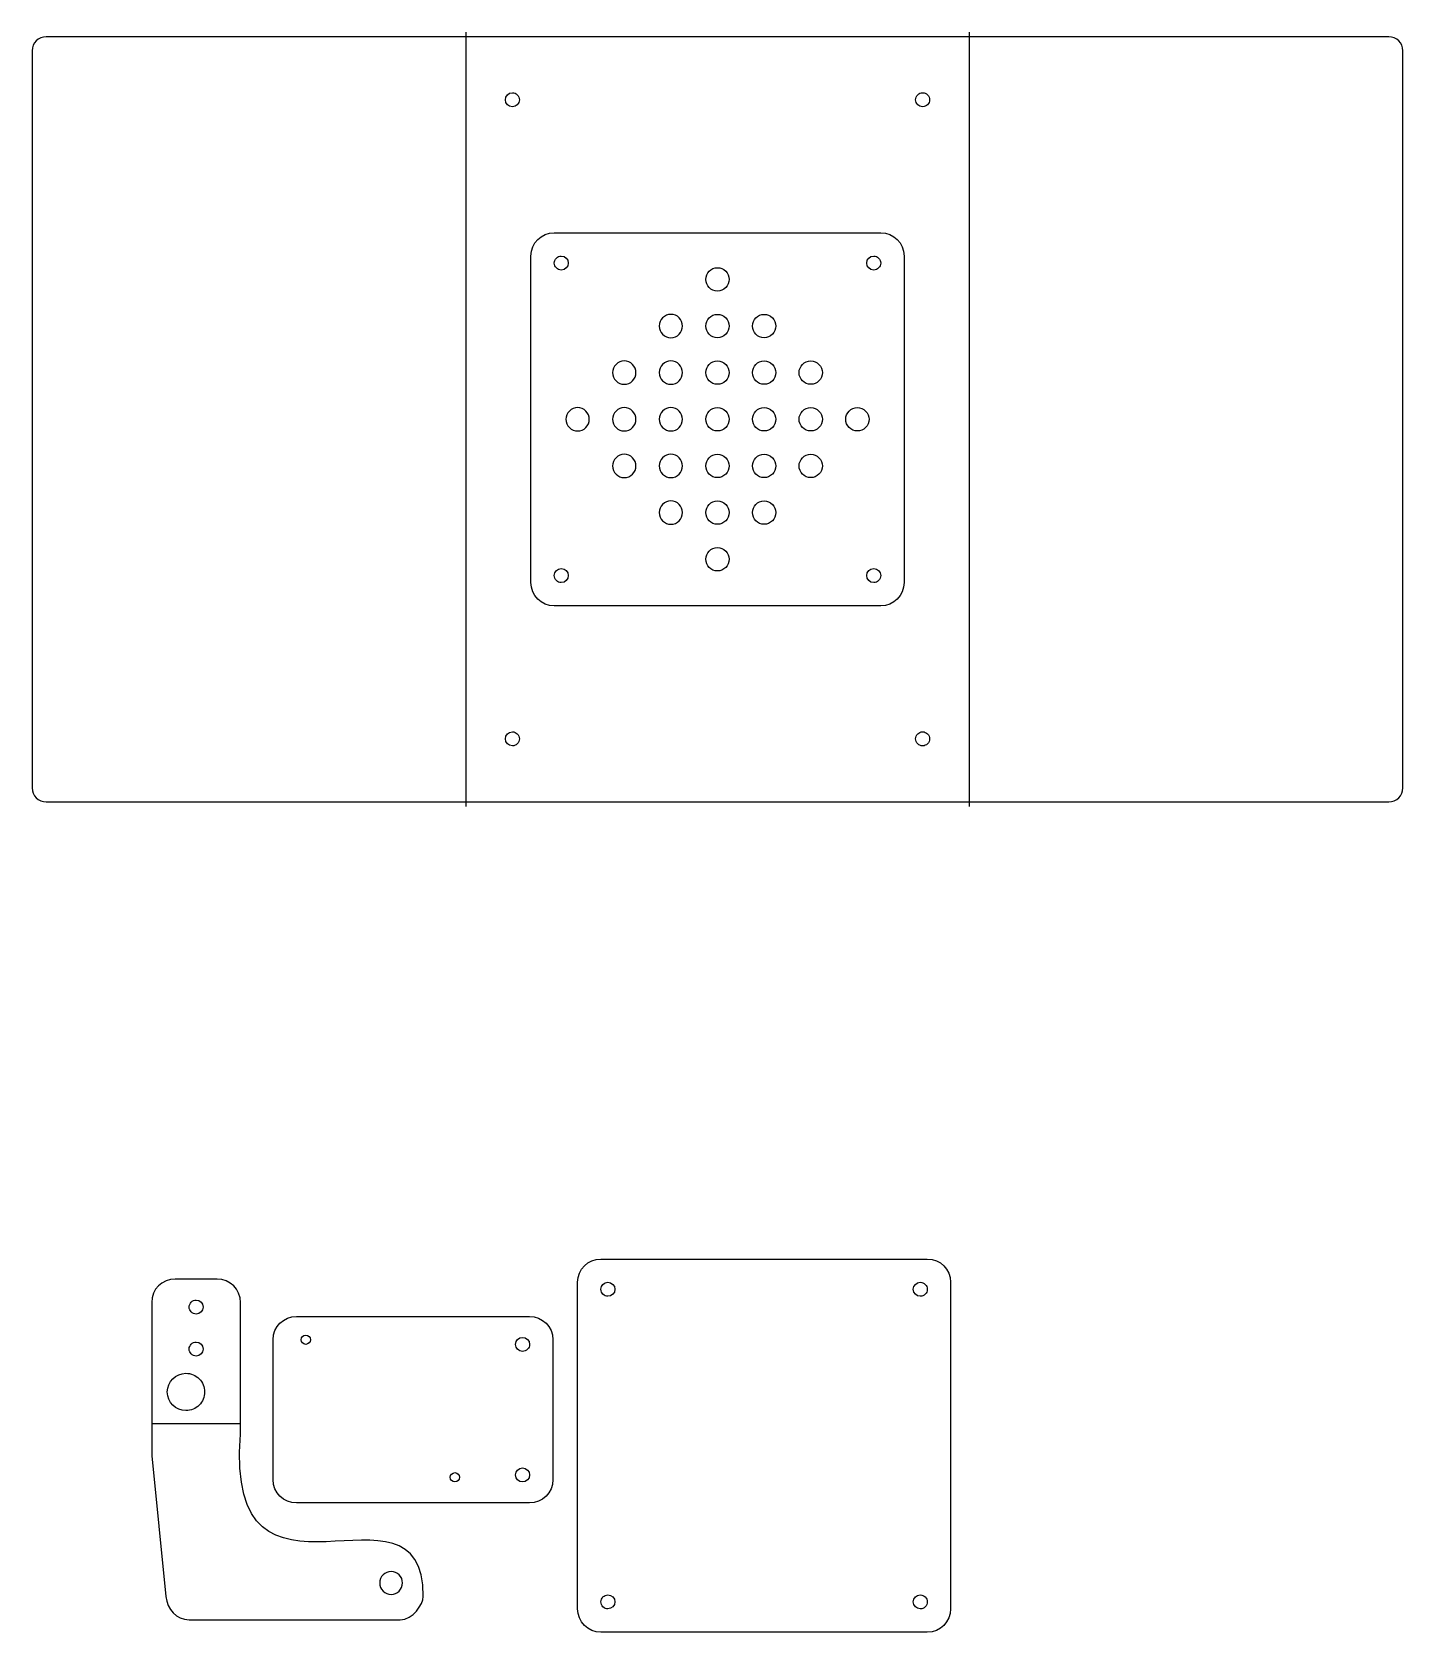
# Model space of a CAD drawing. Extents: x 129 to 1460, y 161 to 617.
# Drawn here: x 524.2 to 818.2, y 182.1 to 526.4 of the extents above; entities that cross this region are included whole.
import ezdxf

# ---------------------------------------------------------------- set-up
doc = ezdxf.new("R2010")
doc.units = 0
doc.layers.add('Layer_1', color=7, linetype='CONTINUOUS')

msp = doc.modelspace()

# ---------------------------------------------------------------- linework, layer by layer
at = {"layer": 'Layer_1', "color": 7}
for p, q in [((619.112131, 525.363082), (527.186059, 525.363082)), ((723.196279, 525.363082), (619.112131, 525.363082)), ((724.206719, 525.363082), (723.196279, 525.363082)), ((815.122378, 525.363082), (724.206719, 525.363082)), ((524.154202, 522.363365), (524.154202, 364.362803)), ((818.154207, 364.362803), (818.154207, 522.363365)), ((639.154029, 476.863058), (639.154029, 476.863058)), ((706.154318, 476.863058), (706.154318, 476.863058)), ((673.654143, 473.363065), (673.654143, 473.363065)), ((658.654145, 463.363071), (658.654145, 463.363071)), ((673.654143, 463.363071), (673.654143, 463.363071)), ((683.654152, 463.363071), (683.654152, 463.363071)), ((648.654109, 453.363079), (648.654109, 453.363079)), ((658.654145, 453.363079), (658.654145, 453.363079)), ((673.654143, 453.363079), (673.654143, 453.363079)), ((683.654152, 453.363079), (683.654152, 453.363079)), ((693.65416, 453.363079), (693.65416, 453.363079)), ((638.6541, 443.363085), (638.6541, 443.363085)), ((648.654109, 443.363085), (648.654109, 443.363085)), ((658.654145, 443.363085), (658.654145, 443.363085)), ((673.654143, 443.363085), (673.654143, 443.363085)), ((683.654152, 443.363085), (683.654152, 443.363085)), ((693.65416, 443.363085), (693.65416, 443.363085)), ((703.654168, 443.363085), (703.654168, 443.363085)), ((648.654109, 433.363086), (648.654109, 433.363086)), ((658.654145, 433.363086), (658.654145, 433.363086)), ((673.654143, 433.363086), (673.654143, 433.363086)), ((683.654152, 433.363086), (683.654152, 433.363086)), ((693.65416, 433.363086), (693.65416, 433.363086)), ((658.654145, 423.363083), (658.654145, 423.363083)), ((673.654143, 423.363083), (673.654143, 423.363083)), ((683.654152, 423.363083), (683.654152, 423.363083)), ((673.654143, 413.363083), (673.654143, 413.363083)), ((639.154029, 409.86309), (639.154029, 409.86309)), ((706.154318, 409.86309), (706.154318, 409.86309)), ((527.186059, 361.363086), (619.112131, 361.363086)), ((619.112131, 361.363086), (723.196279, 361.363086)), ((723.196279, 361.363086), (724.206719, 361.363086)), ((724.206719, 361.363086), (815.122378, 361.363086)), ((646.154176, 263.363112), (716.154177, 263.363112)), ((646.154176, 263.363112), (646.154176, 263.363112)), ((563.847178, 259.065494), (554.847478, 259.065494)), ((641.154158, 188.363112), (641.154158, 258.363114)), ((721.154167, 258.363114), (721.154167, 188.363112)), ((649.154029, 256.863069), (649.154029, 256.863069)), ((716.154318, 256.863069), (716.154318, 256.863069)), ((549.847403, 254.065422), (549.847403, 236.705448)), ((559.347257, 254.565529), (559.347257, 254.565529)), ((568.847252, 236.705448), (568.847252, 254.065422)), ((580.847073, 251.06551), (630.847071, 251.06551)), ((559.347257, 245.565437), (559.347257, 245.565437)), ((575.847072, 216.065496), (575.847072, 246.06552)), ((582.847066, 245.065522), (582.847066, 245.065522)), ((629.347066, 246.565531), (629.347066, 246.565531)), ((635.847071, 246.06552), (635.847071, 216.065496)), ((549.847403, 236.705448), (549.847403, 234.065677)), ((561.154326, 234.863017), (561.154326, 234.863017)), ((568.847252, 234.065677), (568.847252, 236.705448)), ((549.847403, 234.065677), (549.847403, 229.88526)), ((568.847252, 225.804615), (568.847252, 234.065677)), ((549.847403, 229.88526), (549.847403, 221.204723)), ((549.847403, 221.204723), (552.847397, 191.031199)), ((629.347066, 218.565446), (629.347066, 218.565446)), ((575.847072, 216.065496), (575.847072, 216.065496)), ((614.847061, 215.565511), (614.847061, 215.565511)), ((630.847071, 211.065506), (580.847073, 211.065506)), ((603.604113, 193.925933), (603.604113, 193.925933)), ((649.154029, 189.863086), (649.154029, 189.863086)), ((716.154318, 189.863086), (716.154318, 189.863086)), ((557.847472, 186.031125), (603.062012, 186.031125)), ((716.154177, 183.363112), (646.154176, 183.363112))]:
    msp.add_line(p, q, dxfattribs=at)
at = {"layer": 'Layer_1', "color": 1}
for p, q in [((617.154129, 526.363021), (617.154129, 360.363017)), ((725.154167, 526.363021), (725.154167, 360.363017)), ((628.654346, 511.863092), (628.654346, 511.863092)), ((716.654086, 511.863092), (716.654086, 511.863092)), ((636.154176, 483.36309), (706.154177, 483.36309)), ((636.154176, 483.36309), (636.154176, 483.36309)), ((631.154158, 408.36309), (631.154158, 478.363091)), ((711.154167, 478.363091), (711.154167, 408.36309)), ((706.154177, 403.363089), (636.154176, 403.363089)), ((628.654346, 374.863081), (628.654346, 374.863081)), ((716.654086, 374.863081), (716.654086, 374.863081)), ((568.847252, 228.0655), (549.847403, 228.0655))]:
    msp.add_line(p, q, dxfattribs=at)
at = {"layer": 'Layer_1', "color": 7}
for points in [[(527.186059, 525.363082), (525.506555, 525.363082), (524.154202, 524.025363), (524.154202, 522.363365)], [(818.154207, 522.363365), (818.154207, 524.025363), (816.801883, 525.363082), (815.122378, 525.363082)], [(636.154035, 476.863058), (636.154035, 477.260884), (636.312072, 477.642417), (636.593379, 477.923722)], [(636.593379, 475.802394), (636.312072, 476.083699), (636.154035, 476.465231), (636.154035, 476.863058)], [(636.593379, 477.923722), (636.874686, 478.205027), (637.256219, 478.363061), (637.654046, 478.363058)], [(637.654046, 475.363058), (637.256219, 475.363055), (636.874686, 475.521089), (636.593379, 475.802394)], [(637.654046, 478.363058), (638.482466, 478.363048), (639.154029, 477.691478), (639.154029, 476.863058)], [(639.154029, 476.863058), (639.154029, 476.034637), (638.482466, 475.363067), (637.654046, 475.363058)], [(668.654153, 473.363065), (668.654153, 474.743769), (669.77343, 475.863055), (671.154134, 475.863065)], [(671.154134, 475.863065), (671.817177, 475.863068), (672.453064, 475.599677), (672.921907, 475.130835)], [(672.921907, 475.130835), (673.39075, 474.661994), (673.654143, 474.026108), (673.654143, 473.363065)], [(703.154324, 476.863058), (703.154324, 477.691478), (703.825887, 478.363048), (704.654307, 478.363058)], [(704.654307, 475.363058), (703.825887, 475.363067), (703.154324, 476.034637), (703.154324, 476.863058)], [(704.654307, 478.363058), (705.052134, 478.363061), (705.433667, 478.205027), (705.714974, 477.923722)], [(705.714974, 475.802394), (705.433667, 475.521089), (705.052134, 475.363055), (704.654307, 475.363058)], [(705.714974, 477.923722), (705.996281, 477.642417), (706.154318, 477.260884), (706.154318, 476.863058)], [(706.154318, 476.863058), (706.154318, 476.465231), (705.996281, 476.083699), (705.714974, 475.802394)], [(671.154134, 470.863064), (669.77343, 470.863075), (668.654153, 471.98236), (668.654153, 473.363065)], [(672.921907, 471.595294), (672.453064, 471.126453), (671.817177, 470.863062), (671.154134, 470.863064)], [(673.654143, 473.363065), (673.654143, 472.700022), (673.39075, 472.064136), (672.921907, 471.595294)], [(661.154126, 465.863071), (659.773421, 465.863061), (658.654145, 464.743775), (658.654145, 463.363071)], [(662.921899, 465.130841), (662.453056, 465.599683), (661.817169, 465.863074), (661.154126, 465.863071)], [(663.654135, 463.363071), (663.654135, 464.026114), (663.390742, 464.662), (662.921899, 465.130841)], [(668.654153, 463.363071), (668.654153, 464.743775), (669.77343, 465.863061), (671.154134, 465.863071)], [(671.154134, 465.863071), (671.817177, 465.863074), (672.453064, 465.599683), (672.921907, 465.130841)], [(672.921907, 465.130841), (673.39075, 464.662), (673.654143, 464.026114), (673.654143, 463.363071)], [(678.654162, 463.363071), (678.654161, 464.743775), (679.773438, 465.863061), (681.154142, 465.863071)], [(681.154142, 465.863071), (681.817185, 465.863074), (682.453073, 465.599683), (682.921916, 465.130841)], [(682.921916, 465.130841), (683.390758, 464.662), (683.654152, 464.026114), (683.654152, 463.363071)], [(658.654145, 463.363071), (658.654146, 461.982367), (659.773422, 460.863083), (661.154126, 460.863073)], [(661.154126, 460.863073), (661.817168, 460.86307), (662.453055, 461.126461), (662.921898, 461.595302)], [(662.921898, 461.595302), (663.390741, 462.064143), (663.654135, 462.700028), (663.654135, 463.363071)], [(671.154134, 460.863073), (669.773431, 460.863083), (668.654155, 461.982367), (668.654153, 463.363071)], [(672.921906, 461.595302), (672.453063, 461.126461), (671.817177, 460.86307), (671.154134, 460.863073)], [(673.654143, 463.363071), (673.654143, 462.700028), (673.390749, 462.064143), (672.921906, 461.595302)], [(681.154142, 460.863073), (679.773439, 460.863083), (678.654163, 461.982367), (678.654162, 463.363071)], [(682.921915, 461.595302), (682.453072, 461.126461), (681.817185, 460.86307), (681.154142, 460.863073)], [(683.654152, 463.363071), (683.654151, 462.700028), (683.390757, 462.064143), (682.921915, 461.595302)], [(649.386345, 455.13085), (648.917502, 454.662009), (648.654109, 454.026122), (648.654109, 453.363079)], [(651.154118, 455.86308), (650.491075, 455.863082), (649.855188, 455.599691), (649.386345, 455.13085)], [(652.921891, 455.13085), (652.453048, 455.599691), (651.817161, 455.863082), (651.154118, 455.86308)], [(653.654127, 453.363079), (653.654127, 454.026122), (653.390734, 454.662009), (652.921891, 455.13085)], [(661.154126, 455.86308), (659.773421, 455.863069), (658.654145, 454.743784), (658.654145, 453.363079)], [(662.921899, 455.13085), (662.453056, 455.599691), (661.817169, 455.863082), (661.154126, 455.86308)], [(663.654135, 453.363079), (663.654135, 454.026122), (663.390742, 454.662009), (662.921899, 455.13085)], [(668.654153, 453.363079), (668.654153, 454.743784), (669.77343, 455.863069), (671.154134, 455.86308)], [(671.154134, 455.86308), (671.817177, 455.863082), (672.453064, 455.599691), (672.921907, 455.13085)], [(672.921907, 455.13085), (673.39075, 454.662009), (673.654143, 454.026122), (673.654143, 453.363079)], [(678.654162, 453.363079), (678.654161, 454.743784), (679.773438, 455.863069), (681.154142, 455.86308)], [(681.154142, 455.86308), (681.817185, 455.863082), (682.453073, 455.599691), (682.921916, 455.13085)], [(682.921916, 455.13085), (683.390758, 454.662009), (683.654152, 454.026122), (683.654152, 453.363079)], [(688.65417, 453.363079), (688.654169, 454.743784), (689.773446, 455.863069), (691.154151, 455.86308)], [(691.154151, 455.86308), (691.817194, 455.863082), (692.453081, 455.599691), (692.921924, 455.13085)], [(692.921924, 455.13085), (693.390767, 454.662009), (693.65416, 454.026122), (693.65416, 453.363079)], [(648.654109, 453.363079), (648.654109, 452.700036), (648.917502, 452.06415), (649.386345, 451.595309)], [(649.386345, 451.595309), (649.855188, 451.126467), (650.491075, 450.863076), (651.154118, 450.863079)], [(651.154118, 450.863079), (651.817161, 450.863076), (652.453048, 451.126467), (652.921891, 451.595309)], [(652.921891, 451.595309), (653.390734, 452.06415), (653.654127, 452.700036), (653.654127, 453.363079)], [(658.654145, 453.363079), (658.654145, 451.982375), (659.773421, 450.863089), (661.154126, 450.863079)], [(661.154126, 450.863079), (661.817169, 450.863076), (662.453056, 451.126467), (662.921899, 451.595309)], [(662.921899, 451.595309), (663.390742, 452.06415), (663.654135, 452.700036), (663.654135, 453.363079)], [(671.154134, 450.863079), (669.77343, 450.863089), (668.654153, 451.982375), (668.654153, 453.363079)], [(672.921907, 451.595309), (672.453064, 451.126467), (671.817177, 450.863076), (671.154134, 450.863079)], [(673.654143, 453.363079), (673.654143, 452.700036), (673.39075, 452.06415), (672.921907, 451.595309)], [(681.154142, 450.863079), (679.773438, 450.863089), (678.654161, 451.982375), (678.654162, 453.363079)], [(682.921916, 451.595309), (682.453073, 451.126467), (681.817185, 450.863076), (681.154142, 450.863079)], [(683.654152, 453.363079), (683.654152, 452.700036), (683.390758, 452.06415), (682.921916, 451.595309)], [(691.154151, 450.863079), (689.773446, 450.863089), (688.654169, 451.982375), (688.65417, 453.363079)], [(692.921924, 451.595309), (692.453081, 451.126467), (691.817194, 450.863076), (691.154151, 450.863079)], [(693.65416, 453.363079), (693.65416, 452.700036), (693.390767, 452.06415), (692.921924, 451.595309)], [(639.386336, 445.130856), (638.917494, 444.662015), (638.6541, 444.026128), (638.6541, 443.363085)], [(641.15411, 445.863086), (640.491067, 445.863088), (639.855179, 445.599697), (639.386336, 445.130856)], [(642.921883, 445.130856), (642.45304, 445.599697), (641.817152, 445.863088), (641.15411, 445.863086)], [(643.654119, 443.363085), (643.654119, 444.026128), (643.390726, 444.662015), (642.921883, 445.130856)], [(649.386345, 445.130856), (648.917502, 444.662015), (648.654109, 444.026128), (648.654109, 443.363085)], [(651.154118, 445.863086), (650.491075, 445.863088), (649.855188, 445.599697), (649.386345, 445.130856)], [(652.921891, 445.130856), (652.453048, 445.599697), (651.817161, 445.863088), (651.154118, 445.863086)], [(653.654127, 443.363085), (653.654127, 444.026128), (653.390734, 444.662015), (652.921891, 445.130856)], [(661.154126, 445.863086), (659.773421, 445.863075), (658.654145, 444.74379), (658.654145, 443.363085)], [(662.921899, 445.130856), (662.453056, 445.599697), (661.817169, 445.863088), (661.154126, 445.863086)], [(663.654135, 443.363085), (663.654135, 444.026128), (663.390742, 444.662015), (662.921899, 445.130856)], [(668.654153, 443.363085), (668.654153, 444.74379), (669.77343, 445.863075), (671.154134, 445.863086)], [(671.154134, 445.863086), (671.817177, 445.863088), (672.453064, 445.599697), (672.921907, 445.130856)], [(672.921907, 445.130856), (673.39075, 444.662015), (673.654143, 444.026128), (673.654143, 443.363085)], [(678.654162, 443.363085), (678.654161, 444.74379), (679.773438, 445.863075), (681.154142, 445.863086)], [(681.154142, 445.863086), (681.817185, 445.863088), (682.453073, 445.599697), (682.921916, 445.130856)], [(682.921916, 445.130856), (683.390758, 444.662015), (683.654152, 444.026128), (683.654152, 443.363085)], [(688.65417, 443.363085), (688.654169, 444.74379), (689.773446, 445.863075), (691.154151, 445.863086)], [(691.154151, 445.863086), (691.817194, 445.863088), (692.453081, 445.599697), (692.921924, 445.130856)], [(692.921924, 445.130856), (693.390767, 444.662015), (693.65416, 444.026128), (693.65416, 443.363085)], [(698.654178, 443.363085), (698.654178, 444.74379), (699.773454, 445.863075), (701.154159, 445.863086)], [(701.154159, 445.863086), (701.817202, 445.863088), (702.453089, 445.599697), (702.921932, 445.130856)], [(702.921932, 445.130856), (703.390775, 444.662015), (703.654168, 444.026128), (703.654168, 443.363085)], [(638.6541, 443.363085), (638.654101, 442.700043), (638.917495, 442.064157), (639.386337, 441.595317)], [(639.386337, 441.595317), (639.85518, 441.126476), (640.491067, 440.863085), (641.15411, 440.863087)], [(641.15411, 440.863087), (641.817152, 440.863085), (642.453039, 441.126476), (642.921882, 441.595317)], [(642.921882, 441.595317), (643.390724, 442.064157), (643.654118, 442.700043), (643.654119, 443.363085)], [(648.654109, 443.363085), (648.654109, 442.700043), (648.917503, 442.064157), (649.386346, 441.595317)], [(649.386346, 441.595317), (649.855189, 441.126476), (650.491075, 440.863085), (651.154118, 440.863087)], [(651.154118, 440.863087), (651.81716, 440.863085), (652.453047, 441.126476), (652.92189, 441.595317)], [(652.92189, 441.595317), (653.390733, 442.064157), (653.654126, 442.700043), (653.654127, 443.363085)], [(658.654145, 443.363085), (658.654146, 441.982382), (659.773422, 440.863098), (661.154126, 440.863087)], [(661.154126, 440.863087), (661.817168, 440.863085), (662.453055, 441.126476), (662.921898, 441.595317)], [(662.921898, 441.595317), (663.390741, 442.064157), (663.654135, 442.700043), (663.654135, 443.363085)], [(671.154134, 440.863087), (669.773431, 440.863098), (668.654155, 441.982382), (668.654153, 443.363085)], [(672.921906, 441.595317), (672.453063, 441.126476), (671.817177, 440.863085), (671.154134, 440.863087)], [(673.654143, 443.363085), (673.654143, 442.700043), (673.390749, 442.064157), (672.921906, 441.595317)], [(681.154142, 440.863087), (679.773439, 440.863098), (678.654163, 441.982382), (678.654162, 443.363085)], [(682.921915, 441.595317), (682.453072, 441.126476), (681.817185, 440.863085), (681.154142, 440.863087)], [(683.654152, 443.363085), (683.654151, 442.700043), (683.390757, 442.064157), (682.921915, 441.595317)], [(691.154151, 440.863087), (689.773447, 440.863098), (688.654171, 441.982382), (688.65417, 443.363085)], [(692.921923, 441.595317), (692.45308, 441.126476), (691.817193, 440.863085), (691.154151, 440.863087)], [(693.65416, 443.363085), (693.654159, 442.700043), (693.390766, 442.064157), (692.921923, 441.595317)], [(701.154159, 440.863087), (699.773455, 440.863098), (698.654179, 441.982382), (698.654178, 443.363085)], [(702.921931, 441.595317), (702.453088, 441.126476), (701.817201, 440.863085), (701.154159, 440.863087)], [(703.654168, 443.363085), (703.654167, 442.700043), (703.390774, 442.064157), (702.921931, 441.595317)], [(649.386345, 435.130856), (648.917502, 434.662015), (648.654109, 434.026128), (648.654109, 433.363086)], [(651.154118, 435.863086), (650.491075, 435.863089), (649.855188, 435.599697), (649.386345, 435.130856)], [(652.921891, 435.130856), (652.453048, 435.599697), (651.817161, 435.863089), (651.154118, 435.863086)], [(653.654127, 433.363086), (653.654127, 434.026128), (653.390734, 434.662015), (652.921891, 435.130856)], [(661.154126, 435.863086), (659.773421, 435.863076), (658.654145, 434.74379), (658.654145, 433.363086)], [(662.921899, 435.130856), (662.453056, 435.599697), (661.817169, 435.863089), (661.154126, 435.863086)], [(663.654135, 433.363086), (663.654135, 434.026128), (663.390742, 434.662015), (662.921899, 435.130856)], [(668.654153, 433.363086), (668.654153, 434.74379), (669.77343, 435.863076), (671.154134, 435.863086)], [(671.154134, 435.863086), (671.817177, 435.863089), (672.453064, 435.599697), (672.921907, 435.130856)], [(672.921907, 435.130856), (673.39075, 434.662015), (673.654143, 434.026128), (673.654143, 433.363086)], [(678.654162, 433.363086), (678.654161, 434.74379), (679.773438, 435.863076), (681.154142, 435.863086)], [(681.154142, 435.863086), (681.817185, 435.863089), (682.453073, 435.599697), (682.921916, 435.130856)], [(682.921916, 435.130856), (683.390758, 434.662015), (683.654152, 434.026128), (683.654152, 433.363086)], [(688.65417, 433.363086), (688.654169, 434.74379), (689.773446, 435.863076), (691.154151, 435.863086)], [(691.154151, 435.863086), (691.817194, 435.863089), (692.453081, 435.599697), (692.921924, 435.130856)], [(692.921924, 435.130856), (693.390767, 434.662015), (693.65416, 434.026128), (693.65416, 433.363086)], [(648.654109, 433.363086), (648.654109, 432.700043), (648.917502, 432.064156), (649.386345, 431.595315)], [(649.386345, 431.595315), (649.855188, 431.126474), (650.491075, 430.863082), (651.154118, 430.863085)], [(651.154118, 430.863085), (651.817161, 430.863082), (652.453048, 431.126474), (652.921891, 431.595315)], [(652.921891, 431.595315), (653.390734, 432.064156), (653.654127, 432.700043), (653.654127, 433.363086)], [(658.654145, 433.363086), (658.654145, 431.982381), (659.773421, 430.863095), (661.154126, 430.863085)], [(661.154126, 430.863085), (661.817169, 430.863082), (662.453056, 431.126474), (662.921899, 431.595315)], [(662.921899, 431.595315), (663.390742, 432.064156), (663.654135, 432.700043), (663.654135, 433.363086)], [(671.154134, 430.863085), (669.77343, 430.863095), (668.654153, 431.982381), (668.654153, 433.363086)], [(672.921907, 431.595315), (672.453064, 431.126474), (671.817177, 430.863082), (671.154134, 430.863085)], [(673.654143, 433.363086), (673.654143, 432.700043), (673.39075, 432.064156), (672.921907, 431.595315)], [(681.154142, 430.863085), (679.773438, 430.863095), (678.654161, 431.982381), (678.654162, 433.363086)], [(682.921916, 431.595315), (682.453073, 431.126474), (681.817185, 430.863082), (681.154142, 430.863085)], [(683.654152, 433.363086), (683.654152, 432.700043), (683.390758, 432.064156), (682.921916, 431.595315)], [(691.154151, 430.863085), (689.773446, 430.863095), (688.654169, 431.982381), (688.65417, 433.363086)], [(692.921924, 431.595315), (692.453081, 431.126474), (691.817194, 430.863082), (691.154151, 430.863085)], [(693.65416, 433.363086), (693.65416, 432.700043), (693.390767, 432.064156), (692.921924, 431.595315)], [(661.154126, 425.863084), (659.773421, 425.863073), (658.654145, 424.743788), (658.654145, 423.363083)], [(662.921899, 425.130854), (662.453056, 425.599695), (661.817169, 425.863086), (661.154126, 425.863084)], [(663.654135, 423.363083), (663.654135, 424.026126), (663.390742, 424.662012), (662.921899, 425.130854)], [(668.654153, 423.363083), (668.654153, 424.743788), (669.77343, 425.863073), (671.154134, 425.863084)], [(671.154134, 425.863084), (671.817177, 425.863086), (672.453064, 425.599695), (672.921907, 425.130854)], [(672.921907, 425.130854), (673.39075, 424.662012), (673.654143, 424.026126), (673.654143, 423.363083)], [(678.654162, 423.363083), (678.654161, 424.743788), (679.773438, 425.863073), (681.154142, 425.863084)], [(681.154142, 425.863084), (681.817185, 425.863086), (682.453073, 425.599695), (682.921916, 425.130854)], [(682.921916, 425.130854), (683.390758, 424.662012), (683.654152, 424.026126), (683.654152, 423.363083)], [(658.654145, 423.363083), (658.654146, 421.982379), (659.773422, 420.863096), (661.154126, 420.863085)], [(661.154126, 420.863085), (661.817168, 420.863083), (662.453055, 421.126473), (662.921898, 421.595314)], [(662.921898, 421.595314), (663.390741, 422.064155), (663.654135, 422.700041), (663.654135, 423.363083)], [(671.154134, 420.863085), (669.773431, 420.863096), (668.654155, 421.982379), (668.654153, 423.363083)], [(672.921906, 421.595314), (672.453063, 421.126473), (671.817177, 420.863083), (671.154134, 420.863085)], [(673.654143, 423.363083), (673.654143, 422.700041), (673.390749, 422.064155), (672.921906, 421.595314)], [(681.154142, 420.863085), (679.773439, 420.863096), (678.654163, 421.982379), (678.654162, 423.363083)], [(682.921915, 421.595314), (682.453072, 421.126473), (681.817185, 420.863083), (681.154142, 420.863085)], [(683.654152, 423.363083), (683.654151, 422.700041), (683.390757, 422.064155), (682.921915, 421.595314)], [(668.654153, 413.363083), (668.654153, 414.743788), (669.77343, 415.863073), (671.154134, 415.863084)], [(671.154134, 410.863083), (669.77343, 410.863093), (668.654153, 411.982379), (668.654153, 413.363083)], [(671.154134, 415.863084), (671.817177, 415.863086), (672.453064, 415.599695), (672.921907, 415.130854)], [(672.921907, 415.130854), (673.39075, 414.662012), (673.654143, 414.026126), (673.654143, 413.363083)], [(673.654143, 413.363083), (673.654143, 412.70004), (673.39075, 412.064154), (672.921907, 411.595313)], [(636.154035, 409.86309), (636.154035, 410.260917), (636.312072, 410.642449), (636.593379, 410.923754)], [(636.593379, 408.802426), (636.312072, 409.083731), (636.154035, 409.465264), (636.154035, 409.86309)], [(636.593379, 410.923754), (636.874686, 411.205059), (637.256219, 411.363093), (637.654046, 411.36309)], [(637.654046, 411.36309), (638.482466, 411.363081), (639.154029, 410.691511), (639.154029, 409.86309)], [(639.154029, 409.86309), (639.154029, 409.03467), (638.482466, 408.3631), (637.654046, 408.36309)], [(672.921907, 411.595313), (672.453064, 411.126471), (671.817177, 410.86308), (671.154134, 410.863083)], [(703.154324, 409.86309), (703.154324, 410.691511), (703.825887, 411.363081), (704.654307, 411.36309)], [(704.654307, 408.36309), (703.825887, 408.3631), (703.154324, 409.03467), (703.154324, 409.86309)], [(704.654307, 411.36309), (705.052134, 411.363093), (705.433667, 411.205059), (705.714974, 410.923754)], [(705.714974, 410.923754), (705.996281, 410.642449), (706.154318, 410.260917), (706.154318, 409.86309)], [(706.154318, 409.86309), (706.154318, 409.465264), (705.996281, 409.083731), (705.714974, 408.802426)], [(637.654046, 408.36309), (637.256219, 408.363087), (636.874686, 408.521121), (636.593379, 408.802426)], [(705.714974, 408.802426), (705.433667, 408.521121), (705.052134, 408.363087), (704.654307, 408.36309)], [(524.154202, 364.362803), (524.154202, 362.700805), (525.506555, 361.363086), (527.186059, 361.363086)], [(815.122378, 361.363086), (816.801883, 361.363086), (818.154207, 362.700805), (818.154207, 364.362803)], [(641.154158, 258.363114), (641.154158, 261.133114), (643.384165, 263.363112), (646.154176, 263.363112)], [(716.154177, 263.363112), (718.92416, 263.363112), (721.154167, 261.133114), (721.154167, 258.363114)], [(554.847478, 259.065494), (552.077495, 259.065494), (549.688089, 256.830839), (549.847403, 254.065422)], [(568.847252, 254.065422), (568.847252, 256.835422), (566.61716, 259.065494), (563.847178, 259.065494)], [(646.593378, 257.923735), (646.874685, 258.20504), (647.256219, 258.363074), (647.654046, 258.363071)], [(647.654046, 258.363071), (648.482468, 258.363062), (649.15403, 257.69149), (649.154029, 256.863069)], [(713.154324, 256.863069), (713.154323, 257.69149), (713.825886, 258.363062), (714.654307, 258.363071)], [(714.654307, 258.363071), (715.052134, 258.363074), (715.433668, 258.20504), (715.714975, 257.923735)], [(646.154035, 256.863069), (646.154034, 257.260896), (646.312071, 257.642429), (646.593378, 257.923735)], [(646.593379, 255.802405), (646.312072, 256.08371), (646.154035, 256.465242), (646.154035, 256.863069)], [(647.654046, 255.363069), (647.256219, 255.363066), (646.874686, 255.5211), (646.593379, 255.802405)], [(649.154029, 256.863069), (649.154029, 256.034648), (648.482466, 255.363078), (647.654046, 255.363069)], [(714.654307, 255.363069), (713.825887, 255.363078), (713.154324, 256.034648), (713.154324, 256.863069)], [(715.714974, 255.802405), (715.433667, 255.5211), (715.052134, 255.363066), (714.654307, 255.363069)], [(716.154318, 256.863069), (716.154318, 256.465242), (715.996281, 256.08371), (715.714974, 255.802405)], [(715.714975, 257.923735), (715.996282, 257.642429), (716.154319, 257.260896), (716.154318, 256.863069)], [(557.847246, 253.065529), (557.847246, 253.463356), (558.005283, 253.844888), (558.28659, 254.126193)], [(558.28659, 252.004865), (558.005283, 252.28617), (557.847246, 252.667702), (557.847246, 253.065529)], [(558.28659, 254.126193), (558.567897, 254.407498), (558.94943, 254.565532), (559.347257, 254.565529)], [(559.347257, 251.565529), (558.94943, 251.565526), (558.567897, 251.72356), (558.28659, 252.004865)], [(559.347257, 254.565529), (560.175677, 254.565519), (560.84724, 253.893949), (560.84724, 253.065529)], [(560.84724, 253.065529), (560.84724, 252.237109), (560.175677, 251.565539), (559.347257, 251.565529)], [(575.847072, 246.06552), (575.847072, 248.835503), (578.077073, 251.06551), (580.847073, 251.06551)], [(630.847071, 251.06551), (633.617071, 251.06551), (635.847071, 248.835503), (635.847071, 246.06552)], [(557.847246, 244.065437), (557.847246, 244.463263), (558.005283, 244.844796), (558.28659, 245.126101)], [(558.28659, 245.126101), (558.567897, 245.407406), (558.94943, 245.56544), (559.347257, 245.565437)], [(559.347257, 245.565437), (560.175677, 245.565427), (560.84724, 244.893857), (560.84724, 244.065437)], [(581.847068, 246.06552), (581.847069, 246.617804), (582.294783, 247.065517), (582.847066, 247.065518)], [(582.847066, 245.065522), (582.294783, 245.065523), (581.847069, 245.513237), (581.847068, 246.06552)], [(582.847066, 247.065518), (583.39935, 247.065519), (583.847066, 246.617805), (583.847067, 246.06552)], [(583.847067, 246.06552), (583.847066, 245.513236), (583.39935, 245.065522), (582.847066, 245.065522)], [(628.286402, 244.00488), (628.005097, 244.286187), (627.847064, 244.667721), (627.847066, 245.065548)], [(627.847066, 245.065548), (627.847076, 245.893968), (628.518646, 246.565531), (629.347066, 246.565531)], [(629.347066, 246.565531), (630.175487, 246.565531), (630.847057, 245.893968), (630.847066, 245.065548)], [(630.847066, 245.065548), (630.847069, 244.667721), (630.689035, 244.286187), (630.40773, 244.00488)], [(558.28659, 243.004773), (558.005283, 243.286078), (557.847246, 243.66761), (557.847246, 244.065437)], [(559.347257, 242.565437), (558.94943, 242.565434), (558.567897, 242.723468), (558.28659, 243.004773)], [(560.84724, 244.065437), (560.84724, 243.237016), (560.175677, 242.565446), (559.347257, 242.565437)], [(629.347066, 243.565537), (628.94924, 243.565537), (628.567707, 243.723573), (628.286402, 244.00488)], [(630.40773, 244.00488), (630.126425, 243.723573), (629.744893, 243.565537), (629.347066, 243.565537)], [(553.154314, 234.863017), (553.154313, 237.072153), (554.94517, 238.863013), (557.154306, 238.863017)], [(557.154306, 238.863017), (558.215175, 238.863023), (559.232596, 238.441598), (559.982746, 237.691451)], [(559.982746, 237.691451), (560.732896, 236.941305), (561.154326, 235.923886), (561.154326, 234.863017)], [(557.154306, 230.863019), (554.945171, 230.863024), (553.154315, 232.653882), (553.154314, 234.863017)], [(561.154326, 234.863017), (561.154325, 233.802148), (560.732895, 232.78473), (559.982745, 232.034584)], [(559.982745, 232.034584), (559.232595, 231.284438), (558.215175, 230.863014), (557.154306, 230.863019)], [(608.062086, 191.031199), (608.130723, 219.617728), (565.475797, 182.146059), (568.847252, 225.804615)], [(613.847061, 216.565509), (613.847062, 217.117793), (614.294777, 217.565507), (614.847061, 217.565507)], [(614.847061, 217.565507), (615.399345, 217.565506), (615.847058, 217.117792), (615.847059, 216.565509)], [(627.847066, 217.065451), (627.84707, 217.893876), (628.518642, 218.565445), (629.347066, 218.565446)], [(629.347066, 215.565452), (628.518639, 215.565452), (627.847067, 216.237024), (627.847066, 217.065451)], [(629.347066, 218.565446), (630.175491, 218.565445), (630.847063, 217.893876), (630.847066, 217.065451)], [(630.847066, 217.065451), (630.847066, 216.237024), (630.175493, 215.565452), (629.347066, 215.565452)], [(580.847073, 211.065506), (578.077073, 211.065506), (575.847072, 213.295513), (575.847072, 216.065496)], [(614.847061, 215.565511), (614.294777, 215.56551), (613.847062, 216.013224), (613.847061, 216.565509)], [(615.847059, 216.565509), (615.847058, 216.013226), (615.399345, 215.565512), (614.847061, 215.565511)], [(635.847071, 216.065496), (635.847071, 213.295513), (633.617071, 211.065506), (630.847071, 211.065506)], [(601.154113, 196.375935), (600.504333, 196.375935), (599.881165, 196.11781), (599.421701, 195.658346)], [(602.886525, 195.658346), (602.427061, 196.11781), (601.803894, 196.375935), (601.154113, 196.375935)], [(599.421701, 195.658346), (598.962237, 195.198881), (598.704113, 194.575713), (598.704114, 193.925933)], [(598.704114, 193.925933), (598.704114, 192.572836), (599.801016, 191.475934), (601.154113, 191.475933)], [(601.154113, 191.475933), (602.50721, 191.475934), (603.604112, 192.572836), (603.604113, 193.925933)], [(603.604113, 193.925933), (603.604113, 194.575713), (603.345989, 195.198881), (602.886525, 195.658346)], [(552.847397, 191.031199), (553.121463, 188.274797), (555.077489, 186.031125), (557.847472, 186.031125)], [(603.062012, 186.031125), (605.832023, 186.031125), (608.043036, 189.337299), (608.062086, 191.031199)], [(646.154035, 189.863086), (646.154035, 190.260912), (646.312072, 190.642445), (646.593379, 190.92375)], [(646.593379, 188.802421), (646.312072, 189.083726), (646.154035, 189.465259), (646.154035, 189.863086)], [(646.593379, 190.92375), (646.874686, 191.205055), (647.256219, 191.363088), (647.654046, 191.363085)], [(647.654046, 191.363085), (648.482466, 191.363076), (649.154029, 190.691506), (649.154029, 189.863086)], [(649.154029, 189.863086), (649.154029, 189.034665), (648.482467, 188.363095), (647.654046, 188.363086)], [(713.154324, 189.863086), (713.154324, 190.691506), (713.825887, 191.363076), (714.654307, 191.363085)], [(714.654307, 188.363086), (713.825887, 188.363095), (713.154324, 189.034665), (713.154324, 189.863086)], [(714.654307, 191.363085), (715.052134, 191.363088), (715.433667, 191.205055), (715.714974, 190.92375)], [(715.714974, 190.92375), (715.996281, 190.642445), (716.154318, 190.260912), (716.154318, 189.863086)], [(716.154318, 189.863086), (716.154318, 189.465259), (715.996282, 189.083726), (715.714975, 188.802421)], [(646.154176, 183.363112), (643.384165, 183.363112), (641.154158, 185.593112), (641.154158, 188.363112)], [(647.654046, 188.363086), (647.256219, 188.363083), (646.874686, 188.521117), (646.593379, 188.802421)], [(715.714975, 188.802421), (715.433668, 188.521117), (715.052134, 188.363083), (714.654307, 188.363086)], [(721.154167, 188.363112), (721.154167, 185.593112), (718.92416, 183.363112), (716.154177, 183.363112)]]:
    msp.add_open_spline(points, degree=3, dxfattribs=at)
at = {"layer": 'Layer_1', "color": 1}
for points in [[(625.654352, 511.863092), (625.654352, 512.691513), (626.325915, 513.363083), (627.154335, 513.363092)], [(627.154335, 513.363092), (627.552162, 513.363095), (627.933695, 513.205061), (628.215002, 512.923756)], [(628.215002, 512.923756), (628.496309, 512.642451), (628.654346, 512.260919), (628.654346, 511.863092)], [(713.654063, 511.863092), (713.654063, 512.260919), (713.8121, 512.642451), (714.093407, 512.923756)], [(714.093407, 512.923756), (714.374714, 513.205061), (714.756248, 513.363095), (715.154074, 513.363092)], [(715.154074, 513.363092), (715.551901, 513.363095), (715.933435, 513.205061), (716.214742, 512.923756)], [(716.214742, 512.923756), (716.496049, 512.642451), (716.654086, 512.260919), (716.654086, 511.863092)], [(627.154335, 510.363092), (626.325915, 510.363102), (625.654352, 511.034672), (625.654352, 511.863092)], [(628.215002, 510.802428), (627.933695, 510.521123), (627.552162, 510.363089), (627.154335, 510.363092)], [(628.654346, 511.863092), (628.654346, 511.465266), (628.496309, 511.083733), (628.215002, 510.802428)], [(714.093407, 510.802428), (713.8121, 511.083733), (713.654063, 511.465266), (713.654063, 511.863092)], [(715.154074, 510.363092), (714.756248, 510.363089), (714.374714, 510.521123), (714.093407, 510.802428)], [(716.214742, 510.802428), (715.933435, 510.521123), (715.551901, 510.363089), (715.154074, 510.363092)], [(716.654086, 511.863092), (716.654086, 511.465266), (716.496049, 511.083733), (716.214742, 510.802428)], [(631.154158, 478.363091), (631.154158, 481.133091), (633.384165, 483.36309), (636.154176, 483.36309)], [(706.154177, 483.36309), (708.92416, 483.36309), (711.154167, 481.133091), (711.154167, 478.363091)], [(636.154176, 403.363089), (633.384165, 403.363089), (631.154158, 405.593091), (631.154158, 408.36309)], [(711.154167, 408.36309), (711.154167, 405.593091), (708.92416, 403.363089), (706.154177, 403.363089)], [(625.654352, 374.863081), (625.654352, 375.691502), (626.325915, 376.363072), (627.154335, 376.363081)], [(627.154335, 376.363081), (627.552162, 376.363084), (627.933695, 376.20505), (628.215002, 375.923745)], [(628.215002, 375.923745), (628.496309, 375.64244), (628.654346, 375.260908), (628.654346, 374.863081)], [(713.654063, 374.863081), (713.654063, 375.260908), (713.8121, 375.64244), (714.093407, 375.923745)], [(714.093407, 375.923745), (714.374714, 376.20505), (714.756248, 376.363084), (715.154074, 376.363081)], [(715.154074, 376.363081), (715.551901, 376.363084), (715.933435, 376.20505), (716.214742, 375.923745)], [(716.214742, 375.923745), (716.496049, 375.64244), (716.654086, 375.260908), (716.654086, 374.863081)], [(627.154335, 373.363081), (626.325915, 373.363091), (625.654352, 374.034661), (625.654352, 374.863081)], [(628.215002, 373.802417), (627.933695, 373.521112), (627.552162, 373.363078), (627.154335, 373.363081)], [(628.654346, 374.863081), (628.654346, 374.465255), (628.496309, 374.083722), (628.215002, 373.802417)], [(714.093407, 373.802417), (713.8121, 374.083722), (713.654063, 374.465255), (713.654063, 374.863081)], [(715.154074, 373.363081), (714.756248, 373.363078), (714.374714, 373.521112), (714.093407, 373.802417)], [(716.214742, 373.802417), (715.933435, 373.521112), (715.551901, 373.363078), (715.154074, 373.363081)], [(716.654086, 374.863081), (716.654086, 374.465255), (716.496049, 374.083722), (716.214742, 373.802417)]]:
    msp.add_open_spline(points, degree=3, dxfattribs=at)

doc.saveas('drawing.dxf')
